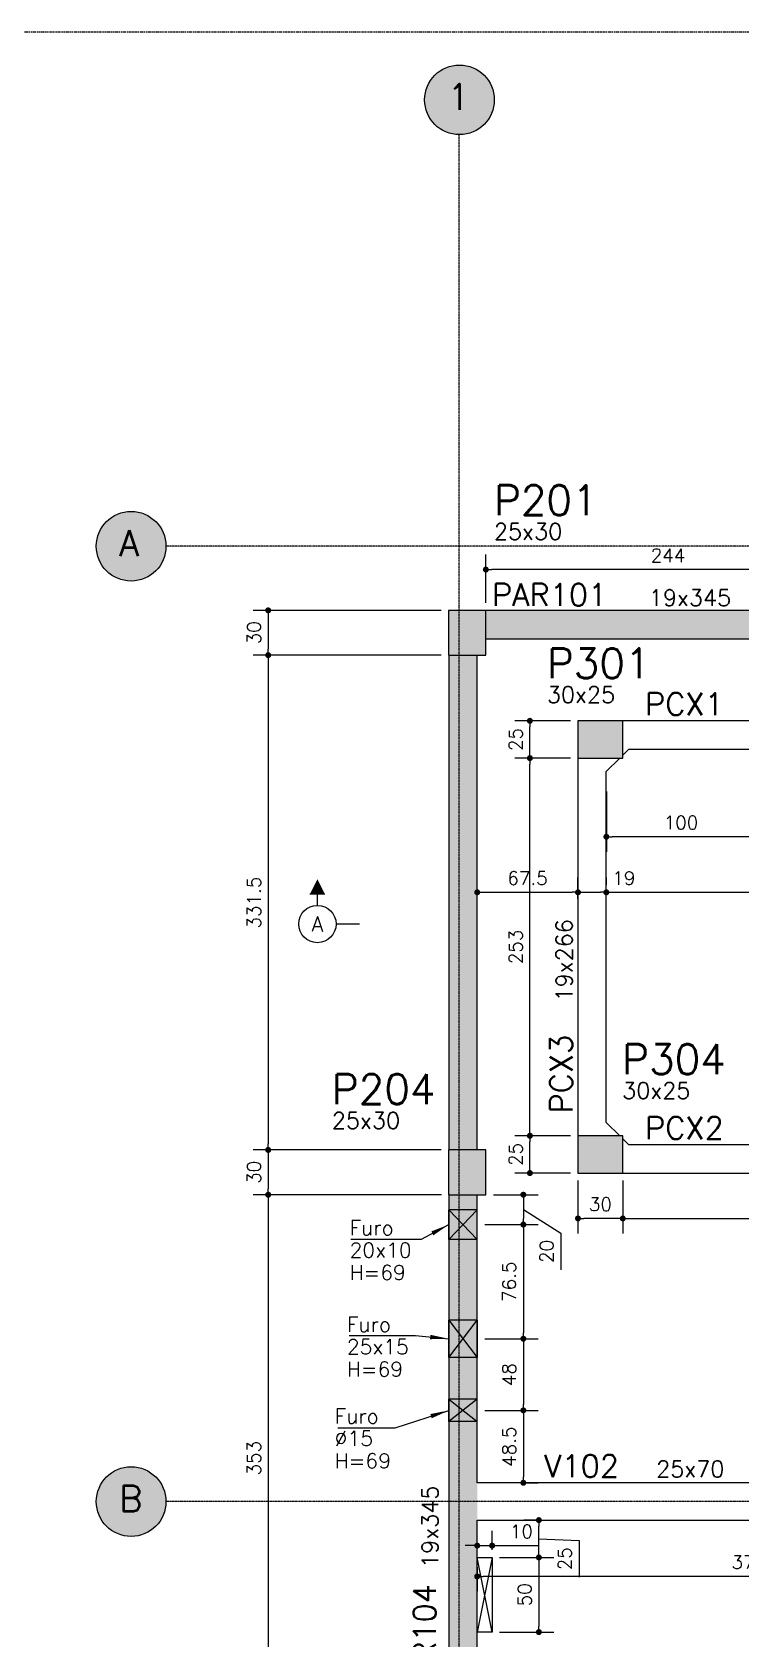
# Model space of a CAD drawing. Extents: x -856 to 20282, y 14720 to 28231.
# Drawn here: x 11786 to 12261, y 24281 to 25357 of the extents above; entities that cross this region are included whole.
import ezdxf
from ezdxf.enums import TextEntityAlignment as Align

# ---------------------------------------------------------------- set-up
doc = ezdxf.new("R2010")
doc.units = 0
doc.linetypes.add('AXES', pattern=[0.54, 0.3, -0.08, 0.08, -0.08])
doc.linetypes.add('Double dash', pattern=[55, 20, -5, 10, -5, 10, -5])
doc.layers.get('0').update_dxf_attribs({"linetype": 'CONTINUOUS'})
doc.layers.get('Defpoints').update_dxf_attribs({"linetype": 'CONTINUOUS'})
for name, color, linetype in [('41', 2, 'CONTINUOUS'), ('COTA', 1, 'CONTINUOUS'), ('EIXOS', 1, 'AXES'), ('H2', 252, 'CONTINUOUS'), ('H3', 253, 'CONTINUOUS'), ('H4', 254, 'CONTINUOUS'), ('IND-EIXOS', 2, 'CONTINUOUS'), ('LINHA_FINA', 1, 'CONTINUOUS'), ('Linha_media', 4, 'CONTINUOUS'), ('P-D', 2, 'CONTINUOUS'), ('P-M', 5, 'CONTINUOUS'), ('PENA_1', 1, 'CONTINUOUS'), ('PENA_2', 2, 'CONTINUOUS'), ('PIL-N', 4, 'CONTINUOUS'), ('TEXT-EIXOS', 3, 'CONTINUOUS'), ('VIG-D', 2, 'CONTINUOUS'), ('VIG-N', 4, 'CONTINUOUS'), ('VIGA', 3, 'CONTINUOUS')]:
    doc.layers.add(name, color=color, linetype=linetype)
doc.layers.add('TLV-DVI-___-CNT', color=7, linetype='Double dash', lineweight=9)
doc.styles.add('COTA', font='romans.shx')
doc.styles.add('ROMANS', font='ROMANS')
doc.styles.get("Standard").update_dxf_attribs({"font": 'ROMANS.SHX'})
doc.dimstyles.new('forma', dxfattribs={"dimscale": 5, "dimtxt": 1.8, "dimasz": 0.8, "dimexe": 2, "dimexo": 1, "dimgap": 1, "dimtad": 1, "dimdec": 1, "dimzin": 9, "dimdsep": 46, "dimtxsty": 'COTA', "dimblk1": 'DOT', "dimblk2": 'DOT', "dimsah": 1, "dimcen": 0, "dimdle": 1, "dimclrd": 256, "dimclre": 256, "dimclrt": 2, "dimadec": 0, "dimazin": 0, "dimtfac": 1, "dimtdec": 0, "dimtmove": 0, "dimatfit": 3, "dimfxl": 1, "dimtolj": 1, "dimtzin": 0, "dimarcsym": 0})

# ---------------------------------------------------------------- blocks, each defined once
blk = doc.blocks.new('seção_esq')
at = {"layer": 'Linha_media'}
for p, q in [((1, 4), (-1, 4)), ((0, 2.5), (0, 4)), ((5.62, 0), (2.5, 0))]:
    blk.add_line(p, q, dxfattribs=at)
blk.add_circle((0, 0), 2.5, dxfattribs=at)
blk.add_solid([(1, 4), (0, 6), (-1, 4)], dxfattribs=at)
blk = doc.blocks.new('atrib_seção')
at = {"layer": 'Linha_media', "style": 'ROMANS'}
blk.add_attdef('X', text='', height=2, dxfattribs=at).set_placement((0, 0), align=Align.MIDDLE)
blk = doc.blocks.new('Family - ___-2103959-PLANTA INFERIOR 2')
at = {"layer": 'TLV-DVI-___-CNT', "color": 1, "true_color": 0xff0000}
blk.add_line((-34123, 10030), (-48652, 10030), dxfattribs=at)
blk = doc.blocks.new('A$C8a1ee3b4')
at = {"layer": 'TLV-DVI-___-CNT', "color": 1, "true_color": 0xff0000, "xscale": 0.1, "yscale": 0.1, "zscale": 0.1}
blk.add_blockref('Family - ___-2103959-PLANTA INFERIOR 2', (4865.2, 1037.1), dxfattribs=at)
blk = doc.blocks.new('_Dot')
at = {"color": 0, "linetype": 'ByBlock', "lineweight": -2}
blk.add_line((-0.5, 0), (-1, 0), dxfattribs=at)
at = {"color": 0, "linetype": 'ByBlock', "const_width": 0.5}
blk.add_lwpolyline([(-0.25, 0, 1), (0.25, 0, 1)], format="xyb", close=True, dxfattribs=at)
blk = doc.blocks.new('*D514')
at = {"layer": 'COTA', "lineweight": -2, "transparency": 16777216}
for p, q in [((12089.9, 24974.9), (12089.9, 25007.2)), ((12333.9, 24974.9), (12333.9, 25007.2)), ((12329.9, 24997.2), (12093.9, 24997.2))]:
    blk.add_line(p, q, dxfattribs=at)
at = {"layer": 'Defpoints', "color": 0, "transparency": 16777216}
for p in [(12089.9, 24997.2), (12089.9, 24969.9), (12333.9, 24969.9)]:
    blk.add_point(p, dxfattribs=at)
at = {"layer": 'COTA', "lineweight": -2, "transparency": 16777216, "xscale": 4, "yscale": 4, "zscale": 4, "rotation": 180}
blk.add_blockref('_Dot', (12089.9, 24997.2), dxfattribs=at)
at = {"layer": 'COTA', "lineweight": -2, "transparency": 16777216, "xscale": 4, "yscale": 4, "zscale": 4}
blk.add_blockref('_Dot', (12333.9, 24997.2), dxfattribs=at)
at = {"layer": 'COTA', "color": 2, "transparency": 16777216, "insert": (12211.9, 25006.7), "char_height": 9, "attachment_point": 5, "style": 'COTA'}
blk.add_mtext('\\A1;244 ', dxfattribs=at)
blk = doc.blocks.new('*D557')
at = {"layer": 'COTA', "lineweight": -2, "transparency": 16777216}
for p, q in [((12459.6, 24355.4), (12459.6, 24312.7)), ((12084.1, 24328.9), (12084.1, 24312.7)), ((12455.6, 24322.7), (12088.1, 24322.7))]:
    blk.add_line(p, q, dxfattribs=at)
at = {"layer": 'Defpoints', "color": 0, "transparency": 16777216}
for p in [(12459.6, 24360.4), (12084.1, 24333.9), (12084.1, 24322.7)]:
    blk.add_point(p, dxfattribs=at)
at = {"layer": 'COTA', "lineweight": -2, "transparency": 16777216, "xscale": 4, "yscale": 4, "zscale": 4, "rotation": 180}
blk.add_blockref('_Dot', (12084.1, 24322.7), dxfattribs=at)
at = {"layer": 'COTA', "lineweight": -2, "transparency": 16777216, "xscale": 4, "yscale": 4, "zscale": 4}
blk.add_blockref('_Dot', (12459.6, 24322.7), dxfattribs=at)
at = {"layer": 'COTA', "color": 2, "transparency": 16777216, "insert": (12271.8, 24332.2), "char_height": 9, "attachment_point": 5, "style": 'COTA'}
blk.add_mtext('\\A1;375.5 ', dxfattribs=at)
blk = doc.blocks.new('*D568')
at = {"layer": 'COTA', "lineweight": -2, "transparency": 16777216}
for p, q in [((12084.1, 24776.7), (12084.1, 24791)), ((12151.6, 24776.7), (12151.6, 24791)), ((12088.1, 24781), (12147.6, 24781))]:
    blk.add_line(p, q, dxfattribs=at)
at = {"layer": 'Defpoints', "color": 0, "transparency": 16777216}
for p in [(12151.6, 24781), (12084.1, 24771.7), (12151.6, 24771.7)]:
    blk.add_point(p, dxfattribs=at)
at = {"layer": 'COTA', "lineweight": -2, "transparency": 16777216, "xscale": 4, "yscale": 4, "zscale": 4, "rotation": 180}
blk.add_blockref('_Dot', (12084.1, 24781), dxfattribs=at)
at = {"layer": 'COTA', "lineweight": -2, "transparency": 16777216, "xscale": 4, "yscale": 4, "zscale": 4}
blk.add_blockref('_Dot', (12151.6, 24781), dxfattribs=at)
at = {"layer": 'COTA', "color": 2, "transparency": 16777216, "insert": (12117.8, 24790.5), "char_height": 9, "attachment_point": 5, "style": 'COTA'}
blk.add_mtext('\\A1;67.5 ', dxfattribs=at)
blk = doc.blocks.new('*D569')
at = {"layer": 'COTA', "lineweight": -2, "transparency": 16777216}
for p, q in [((12151.6, 24776.7), (12151.6, 24791)), ((12170.6, 24786), (12170.6, 24791)), ((12155.6, 24781), (12166.6, 24781))]:
    blk.add_line(p, q, dxfattribs=at)
at = {"layer": 'Defpoints', "color": 0, "transparency": 16777216}
for p in [(12170.6, 24781), (12170.6, 24781), (12151.6, 24771.7)]:
    blk.add_point(p, dxfattribs=at)
at = {"layer": 'COTA', "lineweight": -2, "transparency": 16777216, "xscale": 4, "yscale": 4, "zscale": 4, "rotation": 180}
blk.add_blockref('_Dot', (12151.6, 24781), dxfattribs=at)
at = {"layer": 'COTA', "lineweight": -2, "transparency": 16777216, "xscale": 4, "yscale": 4, "zscale": 4}
blk.add_blockref('_Dot', (12170.6, 24781), dxfattribs=at)
at = {"layer": 'COTA', "color": 2, "transparency": 16777216, "insert": (12182.3, 24790.5), "char_height": 9, "attachment_point": 5, "style": 'COTA'}
blk.add_mtext('\\A1;19 ', dxfattribs=at)
blk = doc.blocks.new('*D570')
at = {"layer": 'COTA', "lineweight": -2, "transparency": 16777216}
for p, q in [((12170.6, 24786), (12170.6, 24791)), ((12462.6, 24786), (12462.6, 24791)), ((12174.6, 24781), (12458.6, 24781))]:
    blk.add_line(p, q, dxfattribs=at)
at = {"layer": 'Defpoints', "color": 0, "transparency": 16777216}
for p in [(12170.6, 24781), (12462.6, 24781), (12462.6, 24781)]:
    blk.add_point(p, dxfattribs=at)
at = {"layer": 'COTA', "lineweight": -2, "transparency": 16777216, "xscale": 4, "yscale": 4, "zscale": 4, "rotation": 180}
blk.add_blockref('_Dot', (12170.6, 24781), dxfattribs=at)
at = {"layer": 'COTA', "lineweight": -2, "transparency": 16777216, "xscale": 4, "yscale": 4, "zscale": 4}
blk.add_blockref('_Dot', (12462.6, 24781), dxfattribs=at)
at = {"layer": 'COTA', "color": 2, "transparency": 16777216, "insert": (12316.6, 24790.5), "char_height": 9, "attachment_point": 5, "style": 'COTA'}
blk.add_mtext('\\A1;292 ', dxfattribs=at)
blk = doc.blocks.new('*D575')
at = {"layer": 'COTA', "lineweight": -2, "transparency": 16777216}
for p, q in [((12059.9, 24969.9), (11934.1, 24969.9)), ((11944.1, 24965.9), (11944.1, 24943.9)), ((12059.9, 24939.9), (11934.1, 24939.9))]:
    blk.add_line(p, q, dxfattribs=at)
at = {"layer": 'Defpoints', "color": 0, "transparency": 16777216}
for p in [(12064.9, 24969.9), (11944.1, 24939.9), (12064.9, 24939.9)]:
    blk.add_point(p, dxfattribs=at)
at = {"layer": 'COTA', "lineweight": -2, "transparency": 16777216, "xscale": 4, "yscale": 4, "zscale": 4}
for p, rotation in [((11944.1, 24969.9), 90), ((11944.1, 24939.9), 270)]:
    blk.add_blockref('_Dot', p, dxfattribs=dict(at, rotation=rotation))
at = {"layer": 'COTA', "color": 2, "transparency": 16777216, "insert": (11934.6, 24954.9), "char_height": 9, "attachment_point": 5, "rotation": 90, "style": 'COTA'}
blk.add_mtext('\\A1;30 ', dxfattribs=at)
blk = doc.blocks.new('*D576')
at = {"layer": 'COTA', "lineweight": -2, "transparency": 16777216}
for p, q in [((12059.9, 24939.9), (11934.1, 24939.9)), ((11944.1, 24935.9), (11944.1, 24612.4)), ((12059.9, 24608.4), (11934.1, 24608.4))]:
    blk.add_line(p, q, dxfattribs=at)
at = {"layer": 'Defpoints', "color": 0, "transparency": 16777216}
for p in [(12064.9, 24939.9), (11944.1, 24608.4), (12064.9, 24608.4)]:
    blk.add_point(p, dxfattribs=at)
at = {"layer": 'COTA', "lineweight": -2, "transparency": 16777216, "xscale": 4, "yscale": 4, "zscale": 4}
for p, rotation in [((11944.1, 24939.9), 90), ((11944.1, 24608.4), 270)]:
    blk.add_blockref('_Dot', p, dxfattribs=dict(at, rotation=rotation))
at = {"layer": 'COTA', "color": 2, "transparency": 16777216, "insert": (11934.6, 24774.1), "char_height": 9, "attachment_point": 5, "rotation": 90, "style": 'COTA'}
blk.add_mtext('\\A1;331.5 ', dxfattribs=at)
blk = doc.blocks.new('*D577')
at = {"layer": 'COTA', "lineweight": -2, "transparency": 16777216}
for p, q in [((12059.9, 24608.4), (11934.1, 24608.4)), ((11944.1, 24604.4), (11944.1, 24582.4)), ((12060.1, 24578.4), (11934.1, 24578.4))]:
    blk.add_line(p, q, dxfattribs=at)
at = {"layer": 'Defpoints', "color": 0, "transparency": 16777216}
for p in [(12064.9, 24608.4), (11944.1, 24578.4), (12065.1, 24578.4)]:
    blk.add_point(p, dxfattribs=at)
at = {"layer": 'COTA', "lineweight": -2, "transparency": 16777216, "xscale": 4, "yscale": 4, "zscale": 4}
for p, rotation in [((11944.1, 24608.4), 90), ((11944.1, 24578.4), 270)]:
    blk.add_blockref('_Dot', p, dxfattribs=dict(at, rotation=rotation))
at = {"layer": 'COTA', "color": 2, "transparency": 16777216, "insert": (11934.6, 24593.4), "char_height": 9, "attachment_point": 5, "rotation": 90, "style": 'COTA'}
blk.add_mtext('\\A1;30 ', dxfattribs=at)
blk = doc.blocks.new('*D578')
at = {"layer": 'COTA', "lineweight": -2, "transparency": 16777216}
for p, q in [((12060.1, 24578.4), (11934.1, 24578.4)), ((11944.1, 24574.4), (11944.1, 24229.4)), ((12020.1, 24225.4), (11934.1, 24225.4))]:
    blk.add_line(p, q, dxfattribs=at)
at = {"layer": 'Defpoints', "color": 0, "transparency": 16777216}
for p in [(12065.1, 24578.4), (11944.1, 24225.4), (12025.1, 24225.4)]:
    blk.add_point(p, dxfattribs=at)
at = {"layer": 'COTA', "lineweight": -2, "transparency": 16777216, "xscale": 4, "yscale": 4, "zscale": 4}
for p, rotation in [((11944.1, 24578.4), 90), ((11944.1, 24225.4), 270)]:
    blk.add_blockref('_Dot', p, dxfattribs=dict(at, rotation=rotation))
at = {"layer": 'COTA', "color": 2, "transparency": 16777216, "insert": (11934.6, 24401.9), "char_height": 9, "attachment_point": 5, "rotation": 90, "style": 'COTA'}
blk.add_mtext('\\A1;353 ', dxfattribs=at)
blk = doc.blocks.new('*D589')
at = {"layer": 'COTA', "lineweight": -2, "transparency": 16777216}
for p, q in [((12181.6, 24587.9), (12181.6, 24552.5)), ((12457.1, 24587.9), (12457.1, 24552.5)), ((12185.6, 24562.5), (12453.1, 24562.5))]:
    blk.add_line(p, q, dxfattribs=at)
at = {"layer": 'Defpoints', "color": 0, "transparency": 16777216}
for p in [(12181.6, 24592.9), (12457.1, 24592.9), (12457.1, 24562.5)]:
    blk.add_point(p, dxfattribs=at)
at = {"layer": 'COTA', "lineweight": -2, "transparency": 16777216, "xscale": 4, "yscale": 4, "zscale": 4, "rotation": 180}
blk.add_blockref('_Dot', (12181.6, 24562.5), dxfattribs=at)
at = {"layer": 'COTA', "lineweight": -2, "transparency": 16777216, "xscale": 4, "yscale": 4, "zscale": 4}
blk.add_blockref('_Dot', (12457.1, 24562.5), dxfattribs=at)
at = {"layer": 'COTA', "color": 2, "transparency": 16777216, "insert": (12319.3, 24572), "char_height": 9, "attachment_point": 5, "style": 'COTA'}
blk.add_mtext('\\A1;275.5 ', dxfattribs=at)
blk = doc.blocks.new('*D611')
at = {"layer": 'COTA', "lineweight": -2, "transparency": 16777216}
for p, q in [((12151.6, 24587.9), (12151.6, 24552.5)), ((12181.6, 24587.9), (12181.6, 24552.5)), ((12177.6, 24562.5), (12155.6, 24562.5))]:
    blk.add_line(p, q, dxfattribs=at)
at = {"layer": 'Defpoints', "color": 0, "transparency": 16777216}
for p in [(12151.6, 24592.9), (12181.6, 24592.9), (12151.6, 24562.5)]:
    blk.add_point(p, dxfattribs=at)
at = {"layer": 'COTA', "lineweight": -2, "transparency": 16777216, "xscale": 4, "yscale": 4, "zscale": 4, "rotation": 180}
blk.add_blockref('_Dot', (12151.6, 24562.5), dxfattribs=at)
at = {"layer": 'COTA', "lineweight": -2, "transparency": 16777216, "xscale": 4, "yscale": 4, "zscale": 4}
blk.add_blockref('_Dot', (12181.6, 24562.5), dxfattribs=at)
at = {"layer": 'COTA', "color": 2, "transparency": 16777216, "insert": (12166.6, 24572), "char_height": 9, "attachment_point": 5, "style": 'COTA'}
blk.add_mtext('\\A1;30 ', dxfattribs=at)
blk = doc.blocks.new('*D615')
at = {"layer": 'COTA', "lineweight": -2, "transparency": 16777216}
for p, q in [((12146.6, 24617.9), (12109.4, 24617.9)), ((12119.4, 24596.9), (12119.4, 24613.9)), ((12146.6, 24592.9), (12109.4, 24592.9))]:
    blk.add_line(p, q, dxfattribs=at)
at = {"layer": 'Defpoints', "color": 0, "transparency": 16777216}
for p in [(12119.4, 24617.9), (12151.6, 24617.9), (12151.6, 24592.9)]:
    blk.add_point(p, dxfattribs=at)
at = {"layer": 'COTA', "lineweight": -2, "transparency": 16777216, "xscale": 4, "yscale": 4, "zscale": 4}
for p, rotation in [((12119.4, 24617.9), 90), ((12119.4, 24592.9), 270)]:
    blk.add_blockref('_Dot', p, dxfattribs=dict(at, rotation=rotation))
at = {"layer": 'COTA', "color": 2, "transparency": 16777216, "insert": (12109.9, 24605.4), "char_height": 9, "attachment_point": 5, "rotation": 90, "style": 'COTA'}
blk.add_mtext('\\A1;25 ', dxfattribs=at)
blk = doc.blocks.new('*D616')
at = {"layer": 'COTA', "lineweight": -2, "transparency": 16777216}
for p, q in [((12146.6, 24870.9), (12109.4, 24870.9)), ((12119.4, 24621.9), (12119.4, 24866.9)), ((12146.6, 24617.9), (12109.4, 24617.9))]:
    blk.add_line(p, q, dxfattribs=at)
at = {"layer": 'Defpoints', "color": 0, "transparency": 16777216}
for p in [(12119.4, 24870.9), (12151.6, 24870.9), (12151.6, 24617.9)]:
    blk.add_point(p, dxfattribs=at)
at = {"layer": 'COTA', "lineweight": -2, "transparency": 16777216, "xscale": 4, "yscale": 4, "zscale": 4}
for p, rotation in [((12119.4, 24870.9), 90), ((12119.4, 24617.9), 270)]:
    blk.add_blockref('_Dot', p, dxfattribs=dict(at, rotation=rotation))
at = {"layer": 'COTA', "color": 2, "transparency": 16777216, "insert": (12109.9, 24744.4), "char_height": 9, "attachment_point": 5, "rotation": 90, "style": 'COTA'}
blk.add_mtext('\\A1;253 ', dxfattribs=at)
blk = doc.blocks.new('*D617')
at = {"layer": 'COTA', "lineweight": -2, "transparency": 16777216}
for p, q in [((12146.6, 24895.9), (12109.4, 24895.9)), ((12119.4, 24874.9), (12119.4, 24891.9)), ((12146.6, 24870.9), (12109.4, 24870.9))]:
    blk.add_line(p, q, dxfattribs=at)
at = {"layer": 'Defpoints', "color": 0, "transparency": 16777216}
for p in [(12119.4, 24895.9), (12151.6, 24895.9), (12151.6, 24870.9)]:
    blk.add_point(p, dxfattribs=at)
at = {"layer": 'COTA', "lineweight": -2, "transparency": 16777216, "xscale": 4, "yscale": 4, "zscale": 4}
for p, rotation in [((12119.4, 24895.9), 90), ((12119.4, 24870.9), 270)]:
    blk.add_blockref('_Dot', p, dxfattribs=dict(at, rotation=rotation))
at = {"layer": 'COTA', "color": 2, "transparency": 16777216, "insert": (12109.9, 24883.4), "char_height": 9, "attachment_point": 5, "rotation": 90, "style": 'COTA'}
blk.add_mtext('\\A1;25 ', dxfattribs=at)
blk = doc.blocks.new('*D533')
at = {"layer": 'COTA', "lineweight": -2, "transparency": 16777216}
for p, q in [((12270.6, 24871.9), (12270.6, 24808.2)), ((12170.6, 24848.5), (12170.6, 24808.2)), ((12266.6, 24818.2), (12174.6, 24818.2))]:
    blk.add_line(p, q, dxfattribs=at)
at = {"layer": 'Defpoints', "color": 0, "transparency": 16777216}
for p in [(12270.6, 24876.9), (12170.6, 24853.5), (12170.6, 24818.2)]:
    blk.add_point(p, dxfattribs=at)
at = {"layer": 'COTA', "lineweight": -2, "transparency": 16777216, "xscale": 4, "yscale": 4, "zscale": 4, "rotation": 180}
blk.add_blockref('_Dot', (12170.6, 24818.2), dxfattribs=at)
at = {"layer": 'COTA', "lineweight": -2, "transparency": 16777216, "xscale": 4, "yscale": 4, "zscale": 4}
blk.add_blockref('_Dot', (12270.6, 24818.2), dxfattribs=at)
at = {"layer": 'COTA', "color": 2, "transparency": 16777216, "insert": (12220.6, 24827.7), "char_height": 9, "attachment_point": 5, "style": 'COTA'}
blk.add_mtext('\\A1;100 ', dxfattribs=at)
blk = doc.blocks.new('*D644')
at = {"layer": 'COTA', "lineweight": -2, "transparency": 16777216}
for p, q in [((12084.1, 24340.4), (12084.1, 24353.3)), ((12094.1, 24340.4), (12094.1, 24353.3)), ((12080.1, 24343.3), (12076.1, 24343.3)), ((12084.1, 24343.3), (12094.1, 24343.3)), ((12098.1, 24343.3), (12125.4, 24343.3))]:
    blk.add_line(p, q, dxfattribs=at)
at = {"layer": 'Defpoints', "color": 0, "transparency": 16777216}
for p in [(12094.1, 24343.3), (12084.1, 24335.4), (12094.1, 24335.4)]:
    blk.add_point(p, dxfattribs=at)
at = {"layer": 'COTA', "lineweight": -2, "transparency": 16777216, "xscale": 4, "yscale": 4, "zscale": 4}
blk.add_blockref('_Dot', (12084.1, 24343.3), dxfattribs=at)
at = {"layer": 'COTA', "lineweight": -2, "transparency": 16777216, "xscale": 4, "yscale": 4, "zscale": 4, "rotation": 180}
blk.add_blockref('_Dot', (12094.1, 24343.3), dxfattribs=at)
at = {"layer": 'COTA', "color": 2, "transparency": 16777216, "insert": (12113.7, 24352.8), "char_height": 9, "attachment_point": 5, "style": 'COTA'}
blk.add_mtext('\\A1;10 ', dxfattribs=at)
blk = doc.blocks.new('*D645')
at = {"layer": 'COTA', "lineweight": -2, "transparency": 16777216}
for p, q in [((12099.1, 24335.4), (12135.4, 24335.4)), ((12125.4, 24331.4), (12125.4, 24289.4)), ((12099.1, 24285.4), (12135.4, 24285.4))]:
    blk.add_line(p, q, dxfattribs=at)
at = {"layer": 'Defpoints', "color": 0, "transparency": 16777216}
for p in [(12094.1, 24335.4), (12094.1, 24285.4), (12125.4, 24285.4)]:
    blk.add_point(p, dxfattribs=at)
at = {"layer": 'COTA', "lineweight": -2, "transparency": 16777216, "xscale": 4, "yscale": 4, "zscale": 4}
for p, rotation in [((12125.4, 24335.4), 90), ((12125.4, 24285.4), 270)]:
    blk.add_blockref('_Dot', p, dxfattribs=dict(at, rotation=rotation))
at = {"layer": 'COTA', "color": 2, "transparency": 16777216, "insert": (12115.9, 24310.4), "char_height": 9, "attachment_point": 5, "rotation": 90, "style": 'COTA'}
blk.add_mtext('\\A1;50 ', dxfattribs=at)
blk = doc.blocks.new('*D652')
at = {"layer": 'COTA', "lineweight": -2, "transparency": 16777216}
for p, q in [((12094.9, 24578.4), (12125, 24578.4)), ((12115, 24574.4), (12115, 24562.4)), ((12115, 24568.4), (12140.1, 24552.7)), ((12089.1, 24558.4), (12125, 24558.4)), ((12140.1, 24552.7), (12140.1, 24528.1))]:
    blk.add_line(p, q, dxfattribs=at)
at = {"layer": 'Defpoints', "color": 0, "transparency": 16777216}
for p in [(12089.9, 24578.4), (12084.1, 24558.4), (12115, 24558.4)]:
    blk.add_point(p, dxfattribs=at)
at = {"layer": 'COTA', "lineweight": -2, "transparency": 16777216, "xscale": 4, "yscale": 4, "zscale": 4}
for p, rotation in [((12115, 24578.4), 90), ((12115, 24558.4), 270)]:
    blk.add_blockref('_Dot', p, dxfattribs=dict(at, rotation=rotation))
at = {"layer": 'COTA', "color": 2, "transparency": 16777216, "insert": (12130.6, 24540.4), "char_height": 9, "attachment_point": 5, "rotation": 90, "style": 'COTA'}
blk.add_mtext('\\A1;20 ', dxfattribs=at)
blk = doc.blocks.new('*D653')
at = {"layer": 'COTA', "lineweight": -2, "transparency": 16777216}
for p, q in [((12089.1, 24558.4), (12125, 24558.4)), ((12115, 24554.4), (12115, 24485.9)), ((12089.1, 24481.9), (12125, 24481.9))]:
    blk.add_line(p, q, dxfattribs=at)
at = {"layer": 'Defpoints', "color": 0, "transparency": 16777216}
for p in [(12084.1, 24558.4), (12084.1, 24481.9), (12115, 24481.9)]:
    blk.add_point(p, dxfattribs=at)
at = {"layer": 'COTA', "lineweight": -2, "transparency": 16777216, "xscale": 4, "yscale": 4, "zscale": 4}
for p, rotation in [((12115, 24558.4), 90), ((12115, 24481.9), 270)]:
    blk.add_blockref('_Dot', p, dxfattribs=dict(at, rotation=rotation))
at = {"layer": 'COTA', "color": 2, "transparency": 16777216, "insert": (12105.5, 24520.1), "char_height": 9, "attachment_point": 5, "rotation": 90, "style": 'COTA'}
blk.add_mtext('\\A1;76.5 ', dxfattribs=at)
blk = doc.blocks.new('*D654')
at = {"layer": 'COTA', "lineweight": -2, "transparency": 16777216}
for p, q in [((12089.1, 24481.9), (12125, 24481.9)), ((12115, 24477.9), (12115, 24437.9)), ((12089.1, 24433.9), (12125, 24433.9))]:
    blk.add_line(p, q, dxfattribs=at)
at = {"layer": 'Defpoints', "color": 0, "transparency": 16777216}
for p in [(12084.1, 24481.9), (12084.1, 24433.9), (12115, 24433.9)]:
    blk.add_point(p, dxfattribs=at)
at = {"layer": 'COTA', "lineweight": -2, "transparency": 16777216, "xscale": 4, "yscale": 4, "zscale": 4}
for p, rotation in [((12115, 24481.9), 90), ((12115, 24433.9), 270)]:
    blk.add_blockref('_Dot', p, dxfattribs=dict(at, rotation=rotation))
at = {"layer": 'COTA', "color": 2, "transparency": 16777216, "insert": (12105.5, 24457.9), "char_height": 9, "attachment_point": 5, "rotation": 90, "style": 'COTA'}
blk.add_mtext('\\A1;48 ', dxfattribs=at)
blk = doc.blocks.new('*D655')
at = {"layer": 'COTA', "lineweight": -2, "transparency": 16777216}
for p, q in [((12089.1, 24433.9), (12125, 24433.9)), ((12115, 24429.9), (12115, 24389.4)), ((12113.1, 24385.4), (12125, 24385.4))]:
    blk.add_line(p, q, dxfattribs=at)
at = {"layer": 'Defpoints', "color": 0, "transparency": 16777216}
for p in [(12084.1, 24433.9), (12108.1, 24385.4), (12115, 24385.4)]:
    blk.add_point(p, dxfattribs=at)
at = {"layer": 'COTA', "lineweight": -2, "transparency": 16777216, "xscale": 4, "yscale": 4, "zscale": 4}
for p, rotation in [((12115, 24433.9), 90), ((12115, 24385.4), 270)]:
    blk.add_blockref('_Dot', p, dxfattribs=dict(at, rotation=rotation))
at = {"layer": 'COTA', "color": 2, "transparency": 16777216, "insert": (12105.5, 24409.6), "char_height": 9, "attachment_point": 5, "rotation": 90, "style": 'COTA'}
blk.add_mtext('\\A1;48.5 ', dxfattribs=at)
blk = doc.blocks.new('ss')
at = {"layer": 'LINHA_FINA'}
blk.add_solid([(0, 0), (-2.5, -0.29), (-2.5, 0.3)], dxfattribs=at)
blk = doc.blocks.new('*D656')
at = {"layer": 'COTA', "lineweight": -2, "transparency": 16777216}
for p, q in [((12124.1, 24360.4), (12115.4, 24360.4)), ((12125.4, 24339.4), (12125.4, 24356.4)), ((12125.4, 24347.9), (12152.3, 24346.8)), ((12152.3, 24346.8), (12152.3, 24322.2)), ((12099.1, 24335.4), (12135.4, 24335.4))]:
    blk.add_line(p, q, dxfattribs=at)
at = {"layer": 'Defpoints', "color": 0, "transparency": 16777216}
for p in [(12125.4, 24360.4), (12129.1, 24360.4), (12094.1, 24335.4)]:
    blk.add_point(p, dxfattribs=at)
at = {"layer": 'COTA', "lineweight": -2, "transparency": 16777216, "xscale": 4, "yscale": 4, "zscale": 4}
for p, rotation in [((12125.4, 24360.4), 90), ((12125.4, 24335.4), 270)]:
    blk.add_blockref('_Dot', p, dxfattribs=dict(at, rotation=rotation))
at = {"layer": 'COTA', "color": 2, "transparency": 16777216, "insert": (12142.8, 24334.5), "char_height": 9, "attachment_point": 5, "rotation": 90, "style": 'COTA'}
blk.add_mtext('\\A1;25 ', dxfattribs=at)

msp = doc.modelspace()

# ---------------------------------------------------------------- hatches: boundary and pattern name
at = {"layer": 'H2'}
for points in [[(12064.92, 24939.86), (12089.92, 24939.86), (12089.92, 24969.86), (12064.92, 24969.86)], [(12151.58, 24870.86), (12181.58, 24870.86), (12181.58, 24895.86), (12151.58, 24895.86)], [(12151.58, 24592.86), (12181.58, 24592.86), (12181.58, 24617.86), (12151.58, 24617.86)], [(12064.92, 24578.36), (12089.92, 24578.36), (12089.92, 24608.36), (12064.92, 24608.36)]]:
    msp.add_hatch(color=256, dxfattribs=at).paths.add_polyline_path(points)
at = {"layer": 'H3'}
for points in [[(12333.92, 24969.86), (12089.92, 24969.86), (12089.92, 24950.86), (12333.92, 24950.86)], [(12084.08, 24939.86), (12065.08, 24939.86), (12065.08, 24608.36), (12084.08, 24608.36)], [(12084.08, 24578.36), (12065.08, 24578.36), (12065.08, 24372.86), (12065.08, 24225.36), (12084.08, 24225.36), (12084.08, 24360.36), (12084.08, 24385.36)]]:
    msp.add_hatch(color=256, dxfattribs=at).paths.add_polyline_path(points)
at = {"layer": 'H4'}
h = msp.add_hatch(color=256, dxfattribs=at)
edge = h.paths.add_edge_path()
edge.add_arc((12072.22, 25311.91), 23.33, 0, 360)
h = msp.add_hatch(color=256, dxfattribs=at)
edge = h.paths.add_edge_path()
edge.add_arc((11852.28, 25012.86), 23.33, 0, 360)
h = msp.add_hatch(color=256, dxfattribs=at)
edge = h.paths.add_edge_path()
edge.add_arc((11852.28, 24372.83), 23.33, 0, 360)

# ---------------------------------------------------------------- linework, layer by layer
at = {"layer": 'EIXOS', "color": 244, "true_color": 0x991b1e}
for p, q in [((12072.08, 23567.91), (12072.08, 25288.58)), ((14564.38, 25012.86), (11875.62, 25012.86)), ((14564.38, 24372.86), (11875.62, 24372.86))]:
    msp.add_line(p, q, dxfattribs=at)
at = {"layer": 'IND-EIXOS'}
for centre in [(12072.22, 25311.91), (11852.28, 25012.86), (11852.28, 24372.83)]:
    msp.add_circle(centre, 23.33, dxfattribs=at)
at = {"layer": 'LINHA_FINA'}
for p, q in [((12046.79, 24548.62), (12065.08, 24558.36)), ((11999.44, 24548.62), (12046.79, 24548.62)), ((11998.29, 24483.98), (12042.81, 24483.98)), ((12042.81, 24483.98), (12065.08, 24481.86)), ((12029.05, 24422.28), (12065.08, 24433.86)), ((11990.63, 24422.28), (12029.05, 24422.28))]:
    msp.add_line(p, q, dxfattribs=at)
at = {"layer": 'P-M', "linetype": 'Continuous'}
for points in [[(12064.92, 24939.86), (12089.92, 24939.86), (12089.92, 24969.86), (12064.92, 24969.86), (12064.92, 24939.86)], [(12151.58, 24870.86), (12181.58, 24870.86), (12181.58, 24895.86), (12151.58, 24895.86), (12151.58, 24870.86)], [(12151.58, 24592.86), (12181.58, 24592.86), (12181.58, 24617.86), (12151.58, 24617.86), (12151.58, 24592.86)], [(12064.92, 24578.36), (12089.92, 24578.36), (12089.92, 24608.36), (12064.92, 24608.36), (12064.92, 24578.36)]]:
    msp.add_lwpolyline(points, dxfattribs=at)
at = {"layer": 'PENA_1'}
for p, q in [((12084.08, 24568.35), (12065.08, 24568.36)), ((12065.08, 24568.36), (12084.08, 24548.36)), ((12065.08, 24548.36), (12065.09, 24568.36)), ((12084.08, 24568.35), (12065.08, 24548.36)), ((12084.08, 24548.36), (12084.08, 24568.35)), ((12084.08, 24548.36), (12065.08, 24548.36)), ((12065.08, 24469.36), (12065.08, 24494.36)), ((12065.08, 24494.36), (12084.08, 24469.36)), ((12065.08, 24469.36), (12084.08, 24494.36)), ((12084.08, 24494.36), (12065.08, 24494.36)), ((12084.08, 24494.36), (12084.08, 24469.37)), ((12084.08, 24469.36), (12065.08, 24469.36)), ((12084.08, 24441.36), (12065.08, 24426.36)), ((12065.08, 24426.36), (12065.08, 24441.36)), ((12065.08, 24441.36), (12084.08, 24426.36)), ((12084.08, 24441.36), (12065.08, 24441.36)), ((12084.08, 24426.36), (12084.08, 24441.36)), ((12084.08, 24426.36), (12065.08, 24426.36)), ((12094.08, 24335.36), (12084.08, 24285.36)), ((12094.08, 24285.36), (12084.08, 24335.36))]:
    msp.add_line(p, q, dxfattribs=at)
at = {"layer": 'PENA_2'}
msp.add_lwpolyline([(12084.08, 24285.36), (12084.08, 24335.36), (12094.08, 24335.36), (12094.08, 24285.36)], close=True, dxfattribs=at)
at = {"layer": 'VIGA'}
for p, q in [((12333.92, 24969.86), (12089.92, 24969.86)), ((12089.92, 24950.86), (12333.92, 24950.86)), ((12065.08, 24939.86), (12065.08, 24608.36)), ((12084.08, 24608.36), (12084.08, 24939.86)), ((12457.08, 24895.86), (12181.58, 24895.86)), ((12181.58, 24872.86), (12185.58, 24876.86)), ((12185.58, 24876.86), (12447.58, 24876.86)), ((12151.58, 24870.86), (12151.58, 24617.86)), ((12170.58, 24861.86), (12179.58, 24870.86)), ((12170.58, 24626.86), (12170.58, 24861.86)), ((12179.58, 24617.86), (12170.58, 24626.86)), ((12185.58, 24611.86), (12181.58, 24615.86)), ((12447.58, 24611.86), (12185.58, 24611.86)), ((12181.58, 24592.86), (12457.08, 24592.86)), ((12065.08, 24578.36), (12065.08, 24372.86)), ((12084.08, 24385.36), (12084.08, 24578.36)), ((12459.58, 24385.36), (12084.08, 24385.36)), ((12065.08, 24372.86), (12065.08, 24225.36)), ((12084.08, 24225.36), (12084.08, 24360.36)), ((12084.08, 24360.36), (12459.58, 24360.36))]:
    msp.add_line(p, q, dxfattribs=at)

# ---------------------------------------------------------------- block references
at = {"layer": 'COTA', "xscale": 5, "yscale": 5, "zscale": 5}
msp.add_blockref('seção_esq', (11977.06, 24759.75), dxfattribs=at)
msp.add_blockref('atrib_seção', (11977.06, 24759.75), dxfattribs=at).add_auto_attribs({'X': 'A'})
for p, rotation in [((12065.08, 24558.36), 28.01400000000001), ((12065.08, 24481.86), 354.564), ((12065.08, 24433.86), 17.813)]:
    msp.add_blockref('ss', p, dxfattribs=dict(at, rotation=rotation))
at = {"layer": 'VIGA'}
msp.add_blockref('A$C8a1ee3b4', (11446.63, 23317.1), dxfattribs=at)

# ---------------------------------------------------------------- texts
at = {"layer": '41', "linetype": 'Continuous'}
for s, p in [('Furo', (11998.56, 24551.27)), ('20x10', (11998.56, 24536.27)), ('H=69', (11998.56, 24521.27)), ('Furo', (11996.74, 24486.52)), ('25x15', (11996.74, 24471.52)), ('H=69', (11996.74, 24456.52)), ('Furo', (11988.61, 24425.14)), ('%%C15', (11988.61, 24410.14)), ('H=69', (11988.61, 24395.14))]:
    msp.add_text(s, height=10, dxfattribs=at).set_placement(p)
at = {"layer": 'P-D', "linetype": 'Continuous'}
for s, p in [('25x30', (12095.34, 25017.2)), ('30x25', (12130.79, 24907.93)), ('30x25', (12181.2, 24642.69)), ('25x30', (11986.73, 24622.62))]:
    msp.add_text(s, height=11, dxfattribs=at).set_placement(p)
at = {"layer": 'PIL-N', "linetype": 'Continuous'}
for s, p in [('P201', (12095.34, 25033.7)), ('P301', (12130.79, 24924.43)), ('P304', (12181.2, 24659.19)), ('P204', (11986.73, 24639.12))]:
    msp.add_text(s, height=20, dxfattribs=at).set_placement(p)
at = {"layer": 'TEXT-EIXOS'}
for s, p in [('1', (12064.06, 25305.15)), ('A', (11844.12, 25006.1)), ('B', (11844.12, 24366.07))]:
    msp.add_text(s, height=17.5, dxfattribs=at).set_placement(p)
at = {"layer": 'VIG-D', "linetype": 'Continuous'}
for s, p in [('19x345', (12199.08, 24972.81)), ('25x70', (12203.97, 24389.11))]:
    msp.add_text(s, height=11, dxfattribs=at).set_placement(p)
for s, p in [('19x266', (12147.83, 24707.86)), ('19x345', (12058.03, 24328.39))]:
    msp.add_text(s, height=11, rotation=90, dxfattribs=at).set_placement(p)
at = {"layer": 'VIG-N', "linetype": 'Continuous'}
for s, p in [('PAR101', (12094.08, 24972.81)), ('PCX1', (12196.58, 24899.61)), ('PCX2', (12196.58, 24615.61)), ('V102', (12128.97, 24389.11))]:
    msp.add_text(s, height=15, dxfattribs=at).set_placement(p)
for s, p in [('PCX3', (12147.83, 24632.86)), ('PAR104', (12056.33, 24240.36))]:
    msp.add_text(s, height=15, rotation=90, dxfattribs=at).set_placement(p)

# ---------------------------------------------------------------- dimensions: what is measured, and where the dimension line sits
at = {"layer": 'COTA'}
for base, p1, p2, override, picture, middle in [((12089.92, 24997.22), (12333.92, 24969.86), (12089.92, 24969.86), {"dimpost": ' '}, '*D514', (12211.92, 25006.72)), ((12170.58, 24818.15), (12270.58, 24876.86), (12170.58, 24853.5), {"dimpost": ' '}, '*D533', (12220.58, 24827.65)), ((12151.58, 24781.03), (12084.08, 24771.74), (12151.58, 24771.74), {"dimpost": ' '}, '*D568', (12117.83, 24790.53)), ((12462.58, 24781.03), (12170.58, 24781.03), (12462.58, 24781.03), {"dimpost": ' ', "dimtmove": 1}, '*D570', (12316.58, 24790.53)), ((12151.58, 24562.47), (12181.58, 24592.86), (12151.58, 24592.86), {"dimpost": ' '}, '*D611', (12166.58, 24571.97)), ((12457.08, 24562.47), (12181.58, 24592.86), (12457.08, 24592.86), {"dimpost": ' '}, '*D589', (12319.33, 24571.97)), ((12084.08, 24322.7), (12459.58, 24360.36), (12084.08, 24333.87), {"dimpost": ' ', "dimtmove": 1}, '*D557', (12271.83, 24332.2)), ((12094.08, 24343.3), (12084.08, 24335.36), (12094.08, 24335.36), {"dimpost": ' '}, '*D644', (12113.72, 24352.8))]:
    dim = msp.add_linear_dim(base=base, p1=p1, p2=p2, dimstyle='forma', override=override, dxfattribs=at)
    dim.commit()
    dim.dimension.update_dxf_attribs({"geometry": picture, "text_midpoint": middle})
for base, p1, p2, override, picture, middle in [((11944.08, 24939.86), (12064.92, 24969.86), (12064.92, 24939.86), {"dimpost": ' '}, '*D575', (11934.58, 24954.86)), ((11944.08, 24608.36), (12064.92, 24939.86), (12064.92, 24608.36), {"dimpost": ' ', "dimtmove": 1}, '*D576', (11934.58, 24774.11)), ((12119.35, 24895.86), (12151.58, 24870.86), (12151.58, 24895.86), {"dimpost": ' ', "dimtmove": 1}, '*D617', (12109.85, 24883.36)), ((12119.35, 24870.86), (12151.58, 24617.86), (12151.58, 24870.86), {"dimpost": ' ', "dimtmove": 1}, '*D616', (12109.85, 24744.36)), ((12119.35, 24617.86), (12151.58, 24592.86), (12151.58, 24617.86), {"dimpost": ' '}, '*D615', (12109.85, 24605.36)), ((11944.08, 24578.36), (12064.92, 24608.36), (12065.08, 24578.36), {"dimpost": ' ', "dimtmove": 1}, '*D577', (11934.58, 24593.36)), ((11944.08, 24225.36), (12065.08, 24578.36), (12025.08, 24225.36), {"dimpost": ' ', "dimtmove": 1}, '*D578', (11934.58, 24401.86)), ((12115.02, 24481.86), (12084.08, 24558.36), (12084.08, 24481.86), {"dimpost": ' ', "dimtmove": 1}, '*D653', (12105.52, 24520.11)), ((12115.02, 24433.86), (12084.08, 24481.86), (12084.08, 24433.86), {"dimpost": ' ', "dimtmove": 1}, '*D654', (12105.52, 24457.86)), ((12115.02, 24385.36), (12084.08, 24433.86), (12108.09, 24385.36), {"dimpost": ' ', "dimtmove": 1}, '*D655', (12105.52, 24409.61)), ((12125.38, 24285.36), (12094.08, 24335.36), (12094.08, 24285.36), {"dimpost": ' '}, '*D645', (12115.88, 24310.36))]:
    dim = msp.add_linear_dim(base=base, p1=p1, p2=p2, angle=90, dimstyle='forma', override=override, dxfattribs=at)
    dim.commit()
    dim.dimension.update_dxf_attribs({"geometry": picture, "text_midpoint": middle})
dim = msp.add_linear_dim(base=(12170.58, 24781.03), p1=(12151.58, 24771.74), p2=(12170.58, 24781.03), dimstyle='forma', override={"dimpost": ' ', "dimtmove": 1}, dxfattribs=at)
dim.commit()
dim.dimension.update_dxf_attribs({"geometry": '*D569', "text_midpoint": (12182.3, 24781.03), "dimtype": 160})
for base, p1, p2, picture, middle in [((12115.02, 24558.36), (12089.92, 24578.36), (12084.08, 24558.36), '*D652', (12140.11, 24547.66)), ((12125.38, 24360.36), (12094.08, 24335.36), (12129.07, 24360.36), '*D656', (12152.25, 24341.77))]:
    dim = msp.add_linear_dim(base=base, p1=p1, p2=p2, angle=90, dimstyle='forma', override={"dimpost": ' ', "dimtmove": 1}, dxfattribs=at)
    dim.commit()
    dim.dimension.update_dxf_attribs({"geometry": picture, "text_midpoint": middle, "dimtype": 160})

doc.saveas('drawing.dxf')
